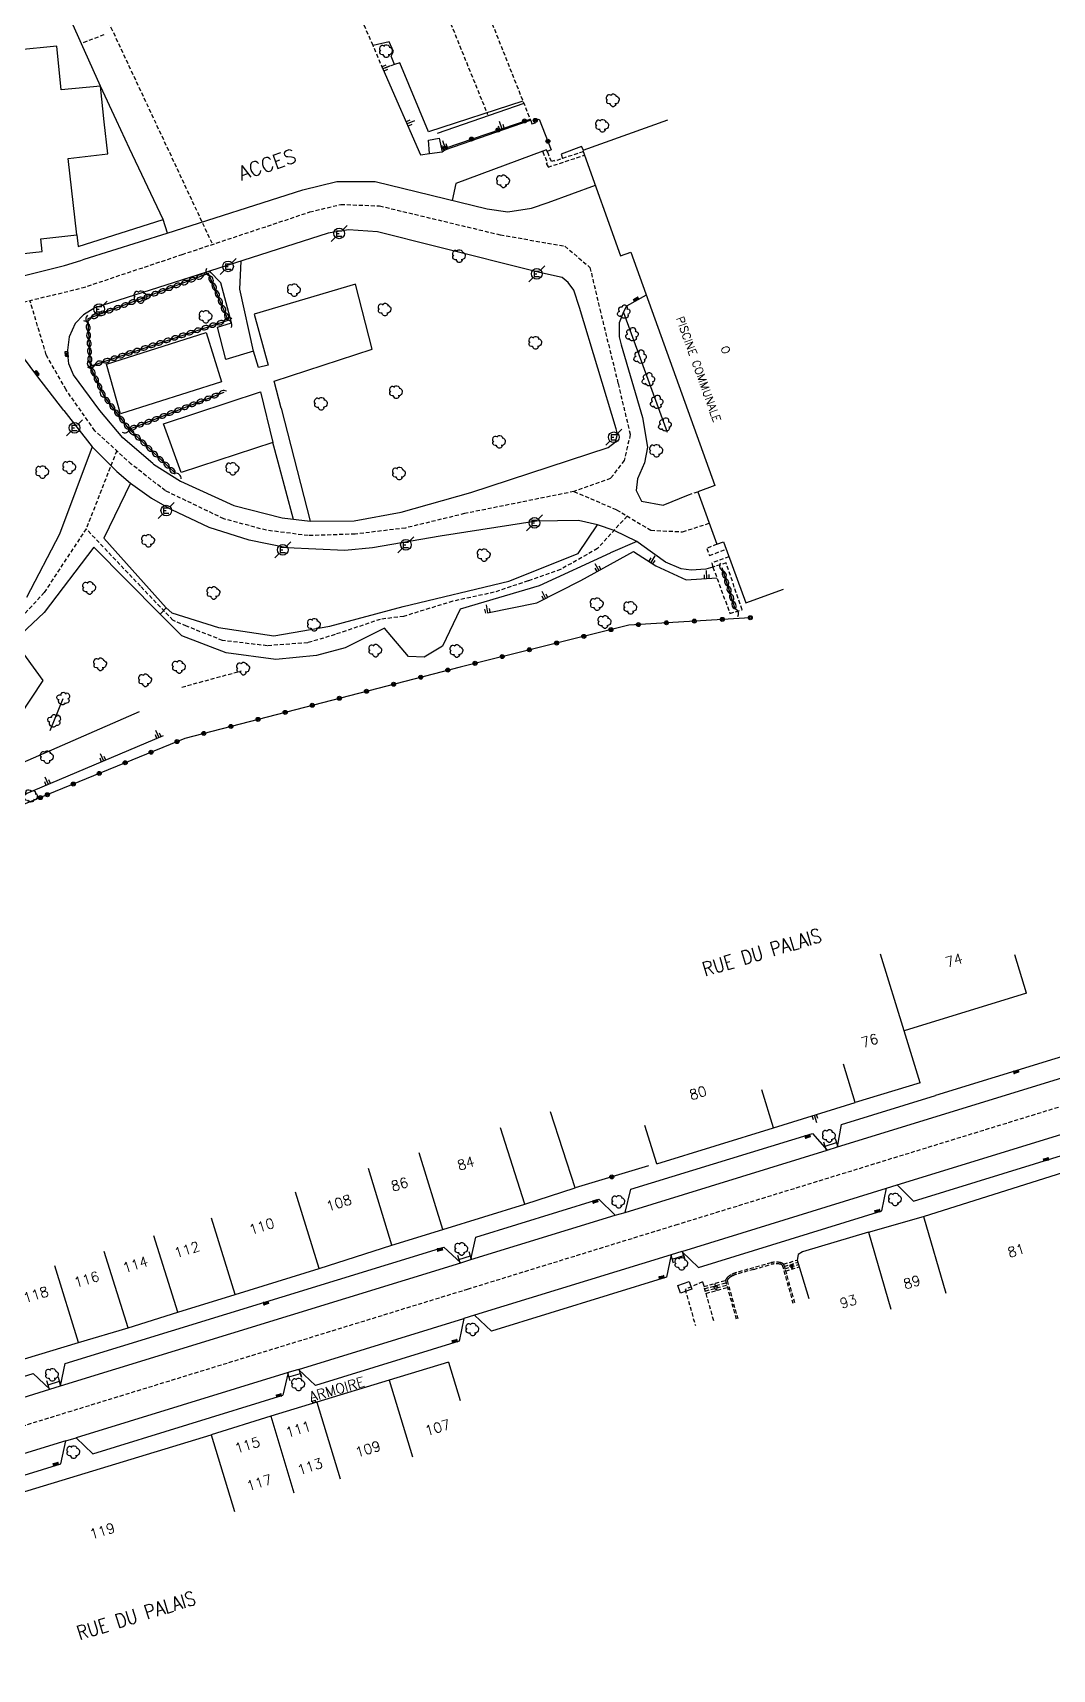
# Model space of a CAD drawing. Header units: millimetres. Extents: x 255000 to 256000, y 143000 to 144000.
# Drawn here: x 255508.8 to 255636.2, y 143122.3 to 143326.7 of the extents above; entities that cross this region are included whole.
import ezdxf
from ezdxf.enums import TextEntityAlignment as Align

# ---------------------------------------------------------------- set-up
doc = ezdxf.new("R2010")
doc.units = ezdxf.units.MM
doc.linetypes.add('DASHED', pattern=[0.75, 0.5, -0.25])
doc.layers.get('0').update_dxf_attribs({"linetype": 'CONTINUOUS'})
for name, color, linetype in [('W0001', 6, 'DASHED'), ('W0008', 7, 'CONTINUOUS'), ('W0100', 7, 'CONTINUOUS'), ('W0112', 1, 'DASHED'), ('W0211', 2, 'CONTINUOUS'), ('W0300', 7, 'CONTINUOUS'), ('W0302', 3, 'CONTINUOUS'), ('W0310', 3, 'CONTINUOUS'), ('W0322', 7, 'CONTINUOUS'), ('W0400', 7, 'CONTINUOUS'), ('W0471', 7, 'CONTINUOUS'), ('W0984', 7, 'CONTINUOUS'), ('W0989', 7, 'CONTINUOUS'), ('W0991', 7, 'CONTINUOUS'), ('W1102', 7, 'CONTINUOUS'), ('W1471', 7, 'CONTINUOUS'), ('W1474', 7, 'CONTINUOUS')]:
    doc.layers.add(name, color=color, linetype=linetype)
doc.styles.get("Standard").update_dxf_attribs({"font": 'romans.shx', "width": 0.85})

# ---------------------------------------------------------------- blocks, each defined once
blk = doc.blocks.new('T300')
for p, q in [((-0.8, 0.51), (-0.86, 0.34)), ((-0.86, 0.34), (-0.86, 0.17)), ((-0.86, 0.17), (-0.74, 0.06)), ((-0.69, 0.63), (-0.8, 0.51)), ((-0.8, -0.06), (-0.74, 0.06)), ((-0.74, 0.06), (-0.69, 0.11)), ((-0.57, 0.69), (-0.69, 0.63)), ((-0.46, 0.69), (-0.57, 0.69)), ((-0.29, 0.63), (-0.46, 0.69)), ((-0.29, 0.63), (-0.17, 0.74)), ((-0.23, 0.57), (-0.29, 0.63)), ((-0.17, 0.74), (-0.06, 0.8)), ((-0.06, 0.8), (0.06, 0.8)), ((0.06, 0.8), (0.23, 0.74)), ((0.23, 0.74), (0.34, 0.63)), ((0.34, 0.63), (0.4, 0.51)), ((0.46, 0.46), (0.34, 0.46)), ((0.4, 0.51), (0.4, 0.46)), ((0.57, 0.4), (0.46, 0.46)), ((0.57, 0.4), (0.69, 0.29)), ((0.69, 0.29), (0.74, 0.17)), ((0.74, 0.06), (0.69, -0.17)), ((0.74, 0.17), (0.74, 0.06)), ((-0.8, -0.17), (-0.8, -0.06)), ((-0.8, -0.23), (-0.8, -0.17)), ((-0.74, -0.34), (-0.8, -0.23)), ((-0.69, -0.4), (-0.74, -0.34)), ((-0.51, -0.46), (-0.69, -0.4)), ((-0.4, -0.46), (-0.51, -0.46)), ((-0.4, -0.46), (-0.34, -0.46)), ((-0.34, -0.46), (-0.34, -0.4)), ((-0.34, -0.51), (-0.34, -0.46)), ((-0.29, -0.63), (-0.34, -0.51)), ((-0.17, -0.74), (-0.29, -0.63)), ((-0.06, -0.8), (-0.17, -0.74)), ((0.06, -0.8), (-0.06, -0.8)), ((0.17, -0.74), (0.06, -0.8)), ((0.23, -0.69), (0.17, -0.74)), ((0.29, -0.46), (0.23, -0.46)), ((0.29, -0.63), (0.23, -0.69)), ((0.46, -0.4), (0.29, -0.46)), ((0.34, -0.51), (0.29, -0.63)), ((0.34, -0.51), (0.34, -0.46)), ((0.57, -0.34), (0.46, -0.4)), ((0.63, -0.29), (0.57, -0.34)), ((0.69, -0.17), (0.63, -0.29))]:
    blk.add_line(p, q)
blk = doc.blocks.new('T400')
for p, q in [((-0.15, 0.3), (0.15, 0.3)), ((-0.15, -0.25), (-0.15, 0.3)), ((-0.15, 0.15), (0.15, 0.15)), ((-0.15, 0), (0.15, 0)), ((0.15, 0.3), (0.15, -0.25)), ((-0.15, -0.15), (0.15, -0.15)), ((-0.15, -0.25), (-0.15, -0.3)), ((-0.15, -0.3), (0.15, -0.3)), ((0.15, -0.3), (0.15, -0.25))]:
    blk.add_line(p, q)
blk = doc.blocks.new('t310o')
at = {"color": 0, "linetype": 'Continuous'}
for centre, start, end in [((-0.5, 0.38), 216.8699, 323.1304), ((0.5, -0.37), 36.8699, 143.1303)]:
    blk.add_arc(centre, 0.625, start, end, dxfattribs=at)
blk = doc.blocks.new('t211o')
at = {"color": 0, "linetype": 'Continuous'}
for p, q in [((-0.29, 0.5), (-0.29, 0)), ((0, 1), (0, 0)), ((0.29, 0.5), (0.29, 0))]:
    blk.add_line(p, q, dxfattribs=at)
blk = doc.blocks.new('t322o')
at = {"color": 0, "linetype": 'Continuous'}
for radius in [0.25, 0.15]:
    blk.add_circle((0, 0), radius, dxfattribs=at)
blk = doc.blocks.new('T471')
for p, q in [((-0.333334, 0.333334), (-0.333334, -0.333334)), ((-0.333334, 0.333334), (0.333334, 0.333334)), ((-0.333334, 0), (0, 0)), ((0.500001, 0.500001), (1.000002, 1.000002)), ((-0.500001, -0.500001), (-1.000002, -1.000002)), ((-0.333334, -0.333334), (0.333334, -0.333334))]:
    blk.add_line(p, q)
blk.add_ellipse((0, 0), major_axis=(0.471405, 0.471405), ratio=1, start_param=5.4977871438, end_param=11.780972451)
blk = doc.blocks.new('T1471')
at = {"color": 0, "linetype": 'Continuous', "flags": 128}
blk.add_lwpolyline([(-0.75, -0.5), (-0.75, 0.5), (0.75, 0.5), (0.75, -0.5), (-0.75, -0.5)], dxfattribs=at)
blk = doc.blocks.new('T1474')
at = {"color": 0, "linetype": 'Continuous', "flags": 128}
for points in [[(-0.75, -0.5), (-0.75, 0.5)], [(-0.75, 0), (0.75, 0)], [(0.75, 0), (0.75, -0.5), (0.75, 0.5)]]:
    blk.add_lwpolyline(points, dxfattribs=at)

msp = doc.modelspace()

# ---------------------------------------------------------------- linework, layer by layer
at = {"layer": 'W0001'}
msp.add_line((255552.3, 143349.45), (255565.67, 143316.51), dxfattribs=at)
for points in [[(255531.25, 143300.44), (255518.82, 143327), (255517.14, 143330.38)], [(255504.74, 143292.39), (255514.99, 143294.86), (255527.51, 143299.04), (255543.45, 143304.35), (255547.34, 143305.3), (255552.18, 143305.11), (255567.26, 143301.5), (255575.33, 143300.08), (255578.46, 143297.42), (255579.69, 143292.2), (255581.97, 143282.91), (255583.49, 143276.55), (255582.73, 143273.33), (255581.02, 143271.05), (255576.46, 143269.44), (255562.8, 143266.68), (255555.4, 143264.88), (255549.14, 143264.12), (255543.26, 143263.93), (255538.04, 143264.6), (255532.73, 143266.02), (255525.42, 143269.53), (255521.16, 143272.85), (255516.6, 143277.03), (255513, 143282.15), (255510.53, 143286.51), (255508.5, 143293.3)], [(255519.33, 143274.52), (255515.52, 143264.77), (255510.27, 143256.83), (255506.5, 143252.7)], [(255576.46, 143269.44), (255581.78, 143267.16), (255586.05, 143264.6), (255590.03, 143264.41), (255593.35, 143265.48)], [(255583.09, 143266.37), (255579.4, 143262.33), (255574.78, 143259.69), (255570.73, 143258.27), (255566.49, 143256.86), (255561.31, 143255.73), (255555.18, 143253.85), (255552.26, 143253.47), (255546.61, 143251.58), (255543.22, 143250.55), (255538.13, 143250.17), (255532.57, 143250.83), (255528.05, 143252.62), (255526.35, 143253.37), (255522.3, 143257.61), (255515.52, 143264.77)], [(255465.91, 143139.92), (255513.29, 143154.49), (255563.17, 143169.83), (255589.18, 143177.85), (255661.46, 143200.09), (255692.62, 143209.67)]]:
    msp.add_lwpolyline(points, dxfattribs=at)
at = {"layer": 'W0008'}
for p, q in [((255525.67, 143301.71), (255525.13, 143303.43)), ((255539.87, 143279.86), (255543.52, 143265.74)), ((255541.43, 143265.95), (255539.51, 143273.12)), ((255609.36, 143187.6), (255660.45, 143203.33)), ((255609.9, 143190.38), (255621.63, 143194)), ((255616.83, 143182.83), (255638.38, 143189.45)), ((255582.86, 143179.4), (255608.08, 143187.18)), ((255589.94, 143174.51), (255615.51, 143182.42)), ((255592, 143172.54), (255614.9, 143179.6)), ((255563.57, 143173.51), (255581.59, 143179.04)), ((255588.61, 143174.09), (255564.02, 143166.56)), ((255512.32, 143157.73), (255562.32, 143173.11)), ((255542.05, 143159.79), (255562.71, 143166.15)), ((255508.91, 143159.29), (255510.99, 143157.32)), ((255540.75, 143159.39), (255514.26, 143151.26)), ((255484.8, 143149.23), (255510.99, 143157.32)), ((255512.96, 143150.86), (255486.68, 143142.78))]:
    msp.add_line(p, q, dxfattribs=at)
for points in [[(255520.92, 143312.27), (255519.29, 143315.78), (255517.32, 143320.08), (255514.92, 143325.37), (255512.69, 143330.38)], [(255570.08, 143318.2), (255558.27, 143314.35), (255554.7, 143322.97), (255554.04, 143322.77), (255553.64, 143323.83), (255553.93, 143324.39), (255553.38, 143325.6), (255551.36, 143325.16)], [(255552.6, 143322.22), (255557.3, 143311.48), (255558.42, 143311.67), (255560, 143311.85)], [(255558.42, 143311.67), (255558.27, 143313.3), (255559.63, 143313.58), (255560, 143311.85), (255560.34, 143312.1), (255571.03, 143315.8)], [(255577.65, 143312.07), (255577.38, 143312.54), (255574.84, 143311.59), (255575.03, 143311.04)], [(255514.35, 143301.5), (255514.51, 143300.05), (255525.13, 143303.43), (255520.92, 143312.27)], [(255572.56, 143311.95), (255561.72, 143307.92), (255561.25, 143305.8)], [(255480.75, 143308.78), (255479.24, 143305.55), (255478.73, 143304.41), (255480.34, 143300.76), (255485.75, 143298.08), (255494.4, 143295.65), (255496.97, 143295.3), (255507.14, 143296.27), (255512.81, 143297.65), (255514.84, 143298.28), (255515.25, 143298.44)], [(255515.25, 143298.44), (255525.65, 143301.71), (255542.59, 143307.13), (255546.84, 143308.16), (255551.64, 143308.16), (255565.6, 143304.74), (255568.19, 143304.36)], [(255568.19, 143304.36), (255571.16, 143304.83), (255573.25, 143305.54), (255579.14, 143307.7)], [(255572.14, 143296.8), (255559.2, 143300.05), (255551.92, 143301.89), (255548.29, 143302.14), (255545.75, 143301.71), (255530.92, 143296.94)], [(255539.87, 143279.86), (255539.02, 143283.24), (255551.26, 143287.23), (255549.18, 143295.32), (255536.52, 143291.57), (255538.27, 143285.24), (255537.04, 143284.93), (255536.43, 143286.97), (255534.7, 143294.73), (255534.87, 143298.21)], [(255530.92, 143296.94), (255530.43, 143296.79), (255516.62, 143292.38), (255515.19, 143291.5), (255514.15, 143290.44), (255513.38, 143288.74), (255513.17, 143287.08), (255513.26, 143286.23)], [(255523.95, 143272.87), (255527.29, 143270.73), (255533.98, 143267.7), (255540.02, 143266.16), (255543.52, 143265.74), (255548.99, 143265.77), (255554.86, 143266.87), (255563.58, 143269.3), (255580.74, 143274.95), (255581.66, 143275.63), (255581.9, 143276.62), (255581.72, 143277.27), (255577.14, 143292.43), (255576.43, 143294.57), (255575.73, 143295.54), (255574.97, 143296.16), (255572.14, 143296.8)], [(255536.43, 143286.97), (255532.97, 143285.94), (255531.94, 143289.97), (255533.66, 143290.51), (255532.35, 143295.5), (255530.92, 143296.94)], [(255512.72, 143279.55), (255509.47, 143283.75), (255506.49, 143287.79), (255505.63, 143288.68), (255504.39, 143289.44), (255497.26, 143289.57), (255492.56, 143289.88), (255486, 143291.19), (255477.7, 143294.82), (255473.57, 143293.55)], [(255585.49, 143293.96), (255583, 143292.6), (255582.66, 143291.87), (255582.11, 143290.5), (255582.1, 143288.76), (255582.34, 143287.76), (255585.02, 143278.7), (255585.65, 143274.98), (255585.27, 143273.04), (255584.38, 143271.02), (255584.23, 143269.55), (255584.9, 143268.24), (255587.6, 143267.75), (255590.76, 143269.03)], [(255532.44, 143283.14), (255519.81, 143279.15), (255518.05, 143285.34), (255530.5, 143289.28), (255532.44, 143283.14)], [(255523.95, 143272.87), (255523.85, 143272.95), (255520.11, 143276.15), (255517.24, 143279.56), (255513.94, 143284), (255513.36, 143285.4), (255513.26, 143286.23)], [(255539.51, 143273.12), (255538.85, 143275.56), (255527.37, 143271.82), (255525.2, 143277.89), (255537.29, 143281.87), (255538.85, 143275.56)], [(255512.72, 143279.55), (255516.27, 143275.03), (255519.34, 143271.94), (255521.06, 143270.49), (255523.7, 143268.59), (255526.24, 143267.16)], [(255516.27, 143275.03), (255512.18, 143264.1), (255508.05, 143256.21)], [(255521.06, 143270.49), (255517.72, 143263.63), (255525.53, 143254.91), (255524.78, 143254.12), (255516.49, 143262.48), (255510.28, 143254.32)], [(255525.53, 143254.91), (255526.22, 143254.3), (255532.03, 143252.46), (255538.96, 143251.41), (255545.96, 143252.62), (255555.11, 143255.08), (255568.34, 143258.25), (255576.98, 143261.71), (255579.38, 143265.27)], [(255593.82, 143259.99), (255592.95, 143259.73), (255591.12, 143259.6), (255589.85, 143259.77), (255587.89, 143260.6), (255584.92, 143262.74), (255584.3, 143263.21), (255581.46, 143264.57), (255579.38, 143265.27), (255577.04, 143265.83), (255571.78, 143265.75), (255559.74, 143263.88), (255551.28, 143262.42), (255547.82, 143262.07), (255540.58, 143262.39), (255535.89, 143263.35), (255530.9, 143264.96), (255526.24, 143267.16)], [(255584.3, 143263.21), (255581.04, 143261.77), (255581, 143261.73), (255572.12, 143257.65), (255565.19, 143255.64), (255562.25, 143254.74), (255560.04, 143250.14), (255557.75, 143248.74), (255555.8, 143248.85), (255552.79, 143252.39), (255547.87, 143249.91), (255544.28, 143248.96), (255539.23, 143248.47), (255533, 143249.31), (255527.45, 143251.43), (255524.78, 143254.12)], [(255510.28, 143254.32), (255507.4, 143251.62), (255506.75, 143250.84), (255506.81, 143250.39), (255510.1, 143245.83), (255507.2, 143241.42), (255501.82, 143242.95), (255501.59, 143249.14), (255500.98, 143249.4), (255496.22, 143248.75), (255493.06, 143247.74), (255490.65, 143246.27), (255488.83, 143243.83), (255487.62, 143239.86), (255486.57, 143235.35), (255484.85, 143232.45), (255480.52, 143230.16), (255467.89, 143225.43), (255455.78, 143220.36), (255450.76, 143218.27)], [(255692.2, 143215.71), (255691.59, 143212.89), (255690.32, 143212.52), (255688.39, 143214.54), (255662.34, 143206.52), (255661.73, 143203.71), (255660.45, 143203.33), (255658.34, 143205.28), (255621.63, 143194)], [(255614.9, 143179.6), (255615.51, 143182.42), (255616.83, 143182.83), (255618.87, 143180.8), (255637.91, 143186.66), (255638.38, 143189.45), (255639.68, 143189.82), (255641.59, 143187.81), (255661.86, 143194.06), (255662.46, 143196.86), (255663.76, 143197.2), (255665.85, 143195.28), (255691.74, 143203.27), (255692.33, 143206.03), (255693.65, 143206.46), (255695.71, 143204.46), (255719.47, 143211.76)], [(255510.99, 143157.32), (255512.32, 143157.73), (255512.9, 143160.53), (255560.22, 143175.06), (255562.32, 143173.11), (255563.57, 143173.51), (255564.2, 143176.31), (255579.55, 143181.06), (255581.59, 143179.04), (255582.86, 143179.4), (255583.57, 143182.3), (255606.25, 143189.26), (255608.08, 143187.18), (255609.36, 143187.6), (255609.9, 143190.38)], [(255592, 143172.54), (255589.94, 143174.51), (255588.61, 143174.09), (255588, 143171.31), (255566.14, 143164.58), (255564.02, 143166.56), (255562.71, 143166.15), (255562.13, 143163.34), (255544.16, 143157.77), (255542.05, 143159.79), (255540.75, 143159.39), (255540.1, 143156.57)], [(255384.84, 143121.18), (255400.95, 143126.14), (255403.05, 143124.13), (255404.36, 143124.56), (255404.91, 143127.36), (255450.82, 143141.42), (255453.42, 143139.7), (255464.97, 143143.3), (255466.29, 143146.17), (255481.4, 143150.81), (255483.47, 143148.77), (255484.8, 143149.23), (255485.38, 143152.04), (255508.91, 143159.29)], [(255514.26, 143151.26), (255516.34, 143149.24), (255540.1, 143156.57)], [(255503.14, 143145.19), (255512.34, 143148.02), (255512.96, 143150.86), (255514.26, 143151.26)]]:
    msp.add_lwpolyline(points, dxfattribs=at)
at = {"layer": 'W0100'}
for p, q in [((255632.98, 143206.79), (255631.52, 143211.57)), ((255632.98, 143206.79), (255617.69, 143202.1)), ((255619.69, 143195.6), (255617.69, 143202.1)), ((255611.6, 143193.12), (255610.13, 143197.9)), ((255601.4, 143189.96), (255599.93, 143194.73)), ((255619.69, 143195.6), (255611.6, 143193.12)), ((255586.8, 143185.46), (255585.33, 143190.24)), ((255586.8, 143185.46), (255601.4, 143189.96)), ((255613.26, 143176.92), (255620.14, 143178.91)), ((255604.36, 143173.46), (255605.78, 143168.67)), ((255520.77, 143164.99), (255526.97, 143166.95)), ((255560.79, 143160.71), (255562.24, 143155.92)), ((255497.7, 143141.48), (255531.15, 143151.64))]:
    msp.add_line(p, q, dxfattribs=at)
for points in [[(255517.77, 143315.62), (255517.32, 143320.08), (255512.41, 143319.59), (255511.87, 143325.04), (255506.82, 143324.54), (255506.56, 143327.34), (255507.1, 143327.36), (255512.69, 143330.38), (255520.08, 143334.33), (255538.63, 143344.4), (255536.25, 143348.8)], [(255509.86, 143300.99), (255514.35, 143301.5), (255513.27, 143311.01), (255518.23, 143311.62), (255517.77, 143315.62)], [(255588.15, 143315.8), (255577.58, 143312.04), (255582.29, 143298.88), (255583.56, 143299.33), (255594.07, 143270.18), (255591.93, 143269.41), (255594.3, 143262.86), (255595.13, 143263.16), (255597.93, 143255.52), (255602.63, 143257.24)], [(255498.6, 143307.84), (255497.02, 143307.68), (255498.02, 143298.12), (255510.02, 143299.43), (255509.86, 143300.99)], [(255620.14, 143178.91), (255639.22, 143184.91), (255655.9, 143189.89), (255662.52, 143191.97), (255668.51, 143193.83), (255674.53, 143195.61), (255680.54, 143197.57), (255690.66, 143200.63), (255709.02, 143206.21)], [(255526.97, 143166.95), (255534.14, 143169.14), (255544.63, 143172.4), (255553.72, 143175.33), (255560.06, 143177.27), (255570.33, 143180.45), (255576.59, 143182.46)], [(255613.26, 143176.92), (255604.99, 143174.49), (255604.46, 143174.14), (255604.36, 143173.46)], [(255405.08, 143129.55), (255415.04, 143132.54), (255420.33, 143134.27), (255427.43, 143136.4), (255432.86, 143138.12), (255439.53, 143140.11), (255445.78, 143142.06), (255452.02, 143143.96), (255458.2, 143145.87), (255464.41, 143147.76), (255470.64, 143149.67), (255470.64, 143149.66), (255477.28, 143151.74), (255483.75, 143153.63), (255490.6, 143155.78), (255500.24, 143158.7), (255507.82, 143161.1), (255514.56, 143163.16), (255520.77, 143164.99)], [(255560.79, 143160.71), (255553.37, 143158.46), (255544.34, 143155.72), (255538.58, 143153.97), (255531.15, 143151.64)]]:
    msp.add_lwpolyline(points, dxfattribs=at)
at = {"layer": 'W0112'}
for p, q in [((255517.73, 143326.47), (255514.91, 143325.39)), ((255590.76, 143269.03), (255591.93, 143269.41)), ((255527.47, 143245.01), (255534.87, 143247.03)), ((255602.65, 143172.95), (255604.36, 143173.46)), ((255598.91, 143172.29), (255596.69, 143171.67)), ((255602.65, 143172.95), (255604.01, 143168.13)), ((255602.73, 143172.66), (255604.45, 143173.18)), ((255602.82, 143172.37), (255604.53, 143172.89)), ((255602.9, 143172.08), (255604.62, 143172.6)), ((255603.76, 143172.34), (255603.51, 143173.21)), ((255592.53, 143170.72), (255590.35, 143169.78)), ((255590.35, 143169.78), (255591.62, 143165.27)), ((255592.53, 143170.72), (255593.88, 143165.9)), ((255592.69, 143170.16), (255595.38, 143170.92)), ((255592.77, 143169.87), (255595.46, 143170.63)), ((255592.85, 143169.58), (255595.54, 143170.34)), ((255592.93, 143169.29), (255595.62, 143170.05)), ((255594.03, 143170.54), (255594.28, 143169.67)), ((255543.74, 143155.85), (255544.16, 143155.97)), ((255543.74, 143155.85), (255543.81, 143155.61)), ((255543.81, 143155.61), (255544.23, 143155.73)), ((255544.23, 143155.73), (255544.16, 143155.97))]:
    msp.add_line(p, q, dxfattribs=at)
for points in [[(255553.19, 143352.5), (255555.78, 143353.96), (255559.31, 143345.29), (255571.05, 143315.76)], [(255554.04, 143322.77), (255552.6, 143322.22), (255551.36, 143325.16), (255545.23, 143339.1)], [(255571.05, 143315.76), (255571.19, 143315.37), (255571.7, 143315.51)], [(255573.26, 143311.59), (255573.03, 143312.13), (255572.56, 143311.95), (255572.57, 143311.88), (255573.14, 143310.45)], [(255573.14, 143310.45), (255573, 143310.42), (255573.23, 143309.95), (255577.79, 143311.45)], [(255577.64, 143311.88), (255574.03, 143310.71), (255574.01, 143310.77), (255573.65, 143310.65), (255573.26, 143311.59)], [(255594.3, 143262.86), (255593.04, 143262.32), (255593.4, 143261.44), (255595.47, 143262.23)], [(255595.82, 143261.29), (255593.68, 143260.51), (255593.82, 143259.99)], [(255593.82, 143259.99), (255595.94, 143254.21), (255597.45, 143254.67), (255595.47, 143260.54), (255593.82, 143259.99)], [(255603.76, 143172.34), (255603.86, 143172.89), (255603.38, 143172.75), (255603.76, 143172.34)], [(255594.28, 143169.67), (255594.38, 143170.22), (255593.9, 143170.09), (255594.28, 143169.67)]]:
    msp.add_lwpolyline(points, dxfattribs=at)
for points in [[(255596.63, 143171.86, 0.026129), (255596.11, 143171.62, 0.058496), (255595.63, 143171.28, 0.066788), (255595.49, 143171.11, 0.016336), (255595.38, 143170.92), (255596.73, 143166.09)], [(255596.69, 143171.67, 0.024569), (255596.21, 143171.45, 0.060061), (255595.76, 143171.14, 0.061344), (255595.66, 143171.02, 0.021755), (255595.59, 143170.89), (255596.92, 143166.14)], [(255602.65, 143172.95, 0.117827), (255602.24, 143173.14, 0.1207), (255601.08, 143173.11), (255596.63, 143171.86, -0.071044), (255596.63, 143171.86, 0.071398), (255596.63, 143171.86)], [(255598.91, 143172.29), (255601.13, 143172.92, -0.084948), (255602.2, 143172.95, -0.083433), (255602.48, 143172.83), (255603.81, 143168.08)]]:
    msp.add_lwpolyline(points, format="xyb", dxfattribs=at)
at = {"layer": 'W0211'}
for p, q in [((255558.27, 143314.35), (255554.7, 143322.97)), ((255552.6, 143322.22), (255557.3, 143311.48)), ((255570.2, 143317.91), (255559.37, 143314.15)), ((255560.35, 143312.33), (255570.97, 143315.96)), ((255601.4, 143189.96), (255611.6, 143193.12))]:
    msp.add_line(p, q, dxfattribs=at)
for points in [[(255593.82, 143259.99), (255592.95, 143259.73), (255591.12, 143259.6), (255589.85, 143259.77), (255587.89, 143260.6), (255584.92, 143262.74), (255584.3, 143263.21), (255581.04, 143261.77), (255581, 143261.73), (255572.12, 143257.65), (255565.19, 143255.64)], [(255565.67, 143254.3), (255571.81, 143255.53), (255577.31, 143258.34), (255583.89, 143261.96), (255586.69, 143260.16), (255590.49, 143258.4), (255594.31, 143258.65)], [(255522.14, 143241.91), (255506.25, 143234.96), (255497.62, 143230.95), (255494.06, 143228.99), (255488.38, 143226.54), (255464.7, 143215.73), (255455.74, 143210.18)], [(255455.8, 143208.82), (255486.57, 143222.37), (255506.77, 143231.2), (255525.16, 143238.98)]]:
    msp.add_lwpolyline(points, dxfattribs=at)
at = {"layer": 'W0302'}
for p, q in [((255582.66, 143291.78), (255588.11, 143276.86)), ((255512.62, 143243.54), (255511, 143239.57))]:
    msp.add_line(p, q, dxfattribs=at)
at = {"layer": 'W0310'}
msp.add_line((255596.61, 143254.77), (255594.96, 143259.89), dxfattribs=at)
for points in [[(255533.26, 143290.86), (255530.82, 143296.67), (255515.71, 143291.01), (255516.03, 143285.1), (255533.26, 143290.86)], [(255520.9, 143277.21), (255517.76, 143281.35), (255516.03, 143285.1)], [(255526.65, 143271.71), (255520.9, 143277.21), (255532.74, 143281.85)]]:
    msp.add_lwpolyline(points, dxfattribs=at)
at = {"layer": 'W0322'}
msp.add_line((255585.78, 143185.22), (255576.59, 143182.46), dxfattribs=at)
for points in [[(255571.63, 143315.79), (255572.13, 143315.95), (255573.62, 143312.1), (255573.13, 143311.89)], [(255598.49, 143253.68), (255583.32, 143252.75), (255562.23, 143247.52), (255527.83, 143238.61), (255509.8, 143231.21)], [(255509.8, 143231.21), (255486.63, 143221.68), (255447.27, 143200.33), (255430.9, 143188.62), (255421.8, 143182.38), (255384.29, 143161.47), (255357.65, 143147.5)]]:
    msp.add_lwpolyline(points, dxfattribs=at)
at = {"layer": 'W1102'}
for p, q in [((255617.69, 143202.1), (255614.75, 143211.66)), ((255576.59, 143182.46), (255573.54, 143191.98)), ((255570.33, 143180.45), (255567.28, 143189.98)), ((255560.06, 143177.27), (255557.13, 143186.83)), ((255553.72, 143175.33), (255550.79, 143184.89)), ((255544.63, 143172.4), (255541.66, 143181.95)), ((255534.14, 143169.14), (255531.17, 143178.69)), ((255620.14, 143178.91), (255622.92, 143169.31)), ((255526.97, 143166.95), (255523.96, 143176.48)), ((255613.26, 143176.92), (255616.04, 143167.32)), ((255520.77, 143164.99), (255517.76, 143174.53)), ((255514.56, 143163.16), (255511.62, 143172.72)), ((255553.37, 143158.46), (255556.27, 143148.89)), ((255544.34, 143155.72), (255547.24, 143146.15)), ((255538.58, 143153.97), (255541.48, 143144.4)), ((255531.15, 143151.64), (255534.06, 143142.07))]:
    msp.add_line(p, q, dxfattribs=at)

# ---------------------------------------------------------------- block references
at = {"layer": 'W0211'}
for p, rotation in [((255552.6, 143322.22), 293.6786326332134), ((255555.61, 143315.35), 293.6786326332134), ((255567.44, 143314.75), 18.88519791256748), ((255560.35, 143312.33), 18.88519791256748), ((255586.04, 143260.57), 327.3216311694125), ((255579.56, 143259.57), 28.8402364150666), ((255593.03, 143258.57), 3.669703117432646), ((255572.91, 143256.09), 27.02934369160563), ((255565.67, 143254.3), 11.30813676212332), ((255524.58, 143238.73), 22.94267455967833), ((255517.67, 143235.81), 22.94267455967833), ((255510.76, 143232.89), 22.94267455967833), ((255606.5, 143191.54), 197.2056649820343)]:
    msp.add_blockref('t211o', p, dxfattribs=dict(at, rotation=rotation))
at = {"layer": 'W0300'}
for p in [(255553.02, 143324.44), (255581.35, 143318.3), (255580.02, 143315.12), (255567.65, 143308.18), (255562.14, 143298.84), (255522.35, 143293.72), (255541.52, 143294.58), (255530.48, 143291.26), (255552.84, 143292.16), (255571.66, 143288.01), (255554.27, 143281.85), (255544.88, 143280.4), (255567.14, 143275.64), (255586.77, 143274.52), (255510.07, 143271.86), (255513.45, 143272.44), (255533.83, 143272.27), (255554.64, 143271.68), (255523.3, 143263.27), (255565.23, 143261.5), (255515.94, 143257.39), (255531.46, 143256.77), (255579.35, 143255.36), (255583.54, 143254.92), (255544.01, 143252.78), (255580.32, 143253.14), (255551.68, 143249.57), (255561.82, 143249.52), (255517.3, 143247.86), (255527.14, 143247.52), (255535.17, 143247.32), (255522.92, 143245.86), (255510.65, 143236.25), (255608.35, 143188.94), (255582.05, 143180.73), (255616.6, 143181.02), (255562.42, 143174.83), (255589.91, 143172.98), (255563.81, 143164.79), (255511.29, 143159.11), (255542.05, 143157.91), (255513.96, 143149.46)]:
    msp.add_blockref('T300', p, dxfattribs=at)
for p, rotation in [((255582.66, 143291.78), 290.0875494306557), ((255583.69, 143288.96), 290.0875494306557), ((255584.72, 143286.15), 290.0875494306557), ((255585.75, 143283.33), 290.0875494306557), ((255586.78, 143280.51), 290.0875494306557), ((255587.81, 143277.69), 290.0875494306557), ((255512.62, 143243.54), 247.7470417335703), ((255511.48, 143240.76), 247.7470417335703), ((255508.5, 143231.43), 204.2524140090228)]:
    msp.add_blockref('T300', p, dxfattribs=dict(at, rotation=rotation))
at = {"layer": 'W0310'}
for p, rotation in [((255527.36, 143295.37), 200.53734433262), ((255528.3, 143295.72), 200.53734433262), ((255529.23, 143296.07), 200.53734433262), ((255530.17, 143296.42), 200.53734433262), ((255530.94, 143296.39), 112.7820705312076), ((255531.33, 143295.47), 112.7820705312076), ((255522.68, 143293.62), 200.53734433262), ((255523.61, 143293.97), 200.53734433262), ((255524.55, 143294.32), 200.53734433262), ((255525.49, 143294.67), 200.53734433262), ((255526.42, 143295.02), 200.53734433262), ((255531.71, 143294.55), 112.7820705312076), ((255532.1, 143293.62), 112.7820705312076), ((255517.06, 143291.51), 200.53734433262), ((255517.99, 143291.86), 200.53734433262), ((255518.93, 143292.21), 200.53734433262), ((255519.87, 143292.57), 200.53734433262), ((255520.8, 143292.92), 200.53734433262), ((255521.74, 143293.27), 200.53734433262), ((255532.49, 143292.7), 112.7820705312076), ((255532.87, 143291.78), 112.7820705312076), ((255533.26, 143290.86), 112.7820705312076), ((255516.12, 143291.16), 200.53734433262), ((255515.74, 143290.45), 273.1272253098646), ((255515.79, 143289.45), 273.1272253098646), ((255528.97, 143289.42), 18.48880572276999), ((255529.92, 143289.74), 18.48880572276999), ((255530.86, 143290.05), 18.48880572276999), ((255531.81, 143290.37), 18.48880572276999), ((255532.76, 143290.69), 18.48880572276999), ((255515.85, 143288.45), 273.1272253098646), ((255515.9, 143287.45), 273.1272253098646), ((255522.33, 143287.2), 18.48880572276999), ((255523.28, 143287.52), 18.48880572276999), ((255524.23, 143287.84), 18.48880572276999), ((255525.17, 143288.15), 18.48880572276999), ((255526.12, 143288.47), 18.48880572276999), ((255527.07, 143288.79), 18.48880572276999), ((255528.02, 143289.1), 18.48880572276999), ((255516.16, 143284.81), 114.7644760189763), ((255516.64, 143285.3), 18.48880572276999), ((255515.96, 143286.45), 273.1272253098646), ((255516.01, 143285.46), 273.1272253098646), ((255517.59, 143285.62), 18.48880572276999), ((255518.54, 143285.93), 18.48880572276999), ((255519.48, 143286.25), 18.48880572276999), ((255520.43, 143286.57), 18.48880572276999), ((255521.38, 143286.88), 18.48880572276999), ((255516.58, 143283.9), 114.7644760189763), ((255517, 143282.99), 114.7644760189763), ((255517.42, 143282.09), 114.7644760189763), ((255517.87, 143281.2), 127.1813687230678), ((255531.17, 143281.24), 21.37135198456147), ((255532.1, 143281.6), 21.37135198456147), ((255518.48, 143280.4), 127.1813687230678), ((255519.08, 143279.61), 127.1813687230678), ((255519.69, 143278.81), 127.1813687230678), ((255525.58, 143279.05), 21.37135198456147), ((255526.52, 143279.41), 21.37135198456147), ((255527.45, 143279.78), 21.37135198456147), ((255528.38, 143280.14), 21.37135198456147), ((255529.31, 143280.51), 21.37135198456147), ((255530.24, 143280.87), 21.37135198456147), ((255520.29, 143278.01), 127.1813687230678), ((255520.93, 143277.23), 21.37135198456147), ((255520.9, 143277.21), 127.1813687230678), ((255521.86, 143277.59), 21.37135198456147), ((255522.79, 143277.96), 21.37135198456147), ((255523.72, 143278.32), 21.37135198456147), ((255524.65, 143278.69), 21.37135198456147), ((255521.59, 143276.55), 136.276872370885), ((255522.32, 143275.86), 136.276872370885), ((255523.04, 143275.17), 136.276872370885), ((255523.76, 143274.48), 136.276872370885), ((255524.48, 143273.78), 136.276872370885), ((255525.21, 143273.09), 136.276872370885), ((255525.93, 143272.4), 136.276872370885), ((255526.65, 143271.71), 136.276872370885), ((255595.08, 143259.53), 107.8558151570587), ((255595.39, 143258.58), 107.8558151570587), ((255595.69, 143257.63), 107.8558151570587), ((255596, 143256.68), 107.8558151570587), ((255596.31, 143255.72), 107.8558151570587), ((255596.61, 143254.77), 107.8558151570587)]:
    msp.add_blockref('t310o', p, dxfattribs=dict(at, rotation=rotation))
at = {"layer": 'W0322'}
for p, rotation in [((255566.97, 143314.59), 18.88519791256748), ((255570.28, 143315.72), 18.88519791256748), ((255571.63, 143315.79), 17.61746642226237), ((255560.35, 143312.33), 18.88519791256748), ((255563.66, 143313.46), 18.88519791256748), ((255573.2, 143313.19), 291.0912313988475), ((255584.51, 143252.82), 183.5358727557807), ((255588.01, 143253.04), 183.5358727557807), ((255591.5, 143253.25), 183.5358727557807), ((255594.99, 143253.47), 183.5358727557807), ((255598.49, 143253.68), 183.5358727557807), ((255577.69, 143251.35), 193.9108979586285), ((255581.08, 143252.19), 193.9108979586285), ((255567.49, 143248.83), 193.9108979586285), ((255570.89, 143249.67), 193.9108979586285), ((255574.29, 143250.51), 193.9108979586285), ((255560.7, 143247.13), 194.5297726879175), ((255564.1, 143247.98), 193.9108979586285), ((255553.93, 143245.37), 194.5297726879175), ((255557.32, 143246.25), 194.5297726879175), ((255543.76, 143242.74), 194.5297726879175), ((255547.15, 143243.61), 194.5297726879175), ((255550.54, 143244.49), 194.5297726879175), ((255536.99, 143240.98), 194.5297726879175), ((255540.38, 143241.86), 194.5297726879175), ((255530.21, 143239.22), 194.5297726879175), ((255533.6, 143240.1), 194.5297726879175), ((255523.63, 143236.88), 202.2904473510845), ((255526.87, 143238.21), 202.2904473510845), ((255520.39, 143235.56), 202.2904473510845), ((255513.91, 143232.9), 202.2904473510845), ((255517.15, 143234.23), 202.2904473510845), ((255509.8, 143231.21), 202.3773978299726), ((255510.67, 143231.57), 202.2904473510845), ((255581.18, 143183.84), 106.7398367459721)]:
    msp.add_blockref('t322o', p, dxfattribs=dict(at, rotation=rotation))
at = {"layer": 'W0400'}
for p, rotation in [((255584.23, 143293.45), 118.6949043793434), ((255513.07, 143286.64), 5.806726905531594), ((255509.35, 143284.22), 36.65052747704042), ((255631.68, 143196.97), 284.5114832035445), ((255605.64, 143188.91), 287.6165964832589), ((255635.44, 143186.02), 106.1480871423716), ((255579.11, 143180.77), 286.9901451929637), ((255614.38, 143179.56), 102.9849445754686), ((255559.69, 143174.78), 281.674536811023), ((255587.41, 143171.3), 102.8638589818626), ((255537.98, 143168.07), 285.9785668561282), ((255561.58, 143163.33), 101.288953963041), ((255539.61, 143156.53), 104.3167768221077), ((255511.72, 143147.97), 106.5330912455068)]:
    msp.add_blockref('T400', p, dxfattribs=dict(at, rotation=rotation))
at = {"layer": 'W0471'}
for p in [(255547.13, 143301.68), (255533.24, 143297.56), (255571.81, 143296.63), (255517.14, 143292.23), (255514.07, 143277.39), (255581.43, 143276.21), (255525.53, 143267.05), (255571.53, 143265.53), (255555.47, 143262.79), (255540.08, 143262.16)]:
    msp.add_blockref('T471', p, dxfattribs=at)
at = {"layer": 'W1471', "rotation": 19.1279893942214}
msp.add_blockref('T1471', (255590.31, 143170.04), dxfattribs=at)
at = {"layer": 'W1474'}
for p, rotation in [((255608.55, 143187.91), 17.51942360349571), ((255562.8, 143173.77), 17.77767668368814), ((255589.46, 143173.78), 17.51949265782228), ((255541.57, 143159.08), 17.41190379545766), ((255511.47, 143158.1), 16.74983239719114)]:
    msp.add_blockref('T1474', p, dxfattribs=dict(at, rotation=rotation))

# ---------------------------------------------------------------- texts
at = {"layer": 'W0984'}
for s, height, rotation, p in [('PISCINE COMMUNALE', 1, 289.8348, (255592.02, 143284.72)), ('ARMOIRE', 1.25, 16.2045, (255546.85, 143157.32))]:
    msp.add_text(s, height=height, rotation=rotation, dxfattribs=at).set_placement(p, align=Align.MIDDLE)
at = {"layer": 'W0989'}
msp.add_text('ACCES', height=1.75, rotation=18.4206, dxfattribs=at).set_placement((255538.14, 143310.28), align=Align.MIDDLE)
at = {"layer": 'W0989', "width": 0.857143}
for rotation, p in [(16.4862, (255599.93, 143211.89)), (17.0793, (255521.76, 143129.06))]:
    msp.add_text('RUE DU PALAIS', height=1.75, rotation=rotation, dxfattribs=at).set_placement(p, align=Align.MIDDLE)
at = {"layer": 'W0991'}
for s, height, rotation, p in [('O', 1, 289.8348, (255595.4, 143287.13)), ('74', 1.25, 17.0685, (255623.92, 143210.89)), ('76', 1.25, 17.0685, (255613.39, 143200.86)), ('80', 1.25, 17.1351, (255591.95, 143194.33)), ('84', 1.25, 17.226, (255562.95, 143185.53)), ('86', 1.25, 17.0334, (255554.68, 143182.92)), ('108', 1.25, 17.8218, (255547.09, 143180.59)), ('110', 1.25, 17.271, (255537.44, 143177.66)), ('112', 1.25, 17.0451, (255528.1, 143174.76)), ('81', 1.25, 17.4438, (255631.7, 143174.65)), ('114', 1.25, 17.5185, (255521.66, 143172.89)), ('116', 1.25, 16.3872, (255515.57, 143171.04)), ('89', 1.25, 16.1235, (255618.68, 143170.69)), ('118', 1.25, 17.0532, (255509.23, 143169.13)), ('93', 1.25, 16.4232, (255610.73, 143168.28)), ('111', 1.25, 16.8741, (255542.02, 143152.33)), ('107', 1.25, 16.8759, (255559.43, 143152.53)), ('115', 1.25, 17.4339, (255535.66, 143150.35)), ('109', 1.25, 16.8813, (255550.72, 143149.85)), ('113', 1.25, 18.2295, (255543.48, 143147.67)), ('117', 1.25, 17.4348, (255537.14, 143145.66)), ('119', 1.25, 16.8966, (255517.53, 143139.62))]:
    msp.add_text(s, height=height, rotation=rotation, dxfattribs=at).set_placement(p, align=Align.MIDDLE)

doc.saveas('drawing.dxf')
